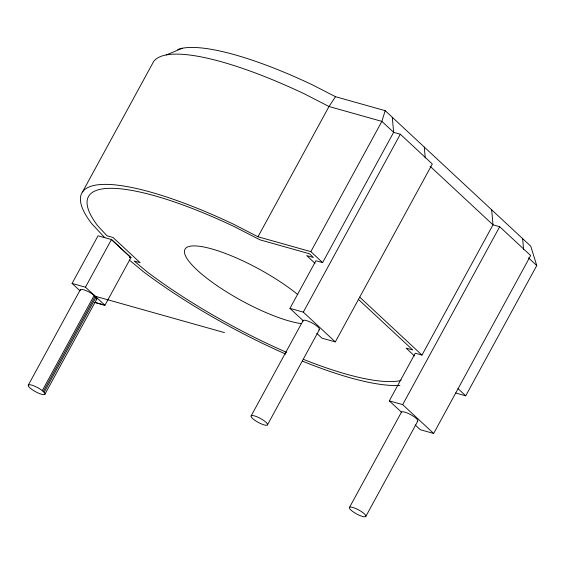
<?xml version="1.0" encoding="UTF-8"?>
<svg xmlns="http://www.w3.org/2000/svg" width="565" height="565" viewBox="0 0 565 565"><rect width="100%" height="100%" fill="white"/><g stroke="black" fill="none" stroke-linecap="round" stroke-linejoin="round"><path stroke-width="0.85" d="M303.045 321.203L303.108 320.567A9.322 2.253 28.6 0 1 313.617 323.837A9.322 2.253 28.6 0 1 318.794 329.925M401.397 412.754L401.454 412.118A9.322 2.253 28.6 0 1 411.97 415.381A9.322 2.253 28.6 0 1 417.147 421.476M177.664 49.501A180.539 43.675 28.6 0 1 312.035 84.658L335.49 96.693L385.182 110.669L381.869 121.383L310.849 251.644L322.615 262.591L393.636 132.33L392.294 117.294M82.539 191.916L153.56 61.656A192.065 46.464 28.6 0 1 304.062 93.705L329.014 106.51L381.869 121.383L393.636 132.33L400.324 134.216L432.317 163.991L335.313 341.91L321.93 338.145L316.817 333.385M72.073 283.432L98.056 235.774L111.552 239.574L130.925 257.605L104.942 305.262L94.786 302.402L104.942 305.262L85.456 287.197L72.073 283.432L79.827 290.65M28.314 385.09L80.279 289.774M85.456 287.197L111.439 239.539L130.925 257.605L129.413 257.181L130.925 257.605M42.262 390.648L41.902 390.344A9.485 2.295 28.6 0 0 28.667 384.829A9.485 2.295 28.6 0 0 36.732 392.336A9.485 2.295 28.6 0 0 44.451 392.717L42.262 390.648L94.228 295.333M43.237 391.552L95.203 296.237L224.503 332.615M44.148 392.393L96.114 297.084M44.896 394.278L96.862 298.963M104.772 237.681L91.572 223.486A192.065 46.464 28.6 0 1 233.041 223.966L257.993 236.77L329.014 106.51L335.49 96.693M303.101 320.616L289.944 308.37L315.927 260.712L322.615 262.591M335.313 341.91L303.32 312.134L400.324 134.216M251.143 415.882L303.108 320.567M267.443 424.915A9.322 2.253 28.6 0 0 256.348 416.532A9.322 2.253 28.6 0 0 254.081 419.746A9.322 2.253 28.6 0 0 267.443 424.915L319.409 329.6M401.447 412.168L389.306 400.86L415.289 353.203L421.977 355.088L492.998 224.828L491.656 209.792M499.686 226.706L530.662 255.542L433.659 433.461L402.683 404.625L499.686 226.706L492.998 224.828L430.113 166.294M349.488 507.434L401.454 412.118M365.795 516.466A9.322 2.253 28.6 0 0 354.7 508.083A9.322 2.253 28.6 0 0 352.433 511.297A9.322 2.253 28.6 0 0 365.795 516.466L417.761 421.151M455.658 392.986L465.73 395.818L536.75 265.557L530.761 246.192L385.182 110.669M401.157 380.019L399.653 380.81A184.543 44.642 28.6 0 1 303.37 359.34M166.258 54.932L182.502 48.209M257.993 236.77L310.849 251.644M289.944 308.37L303.32 312.134M389.306 400.86L402.683 404.625M433.659 433.461L420.275 429.697L415.162 424.936M129.378 260.062L143.178 271.532A192.065 46.464 28.6 0 0 285.819 354.107M528.445 257.824L536.75 265.557M359.736 297.148L421.977 355.088M458.06 388.678L465.73 395.818M358.252 299.245L412.754 349.975L406.066 348.096L414.449 355.901M315.03 263.354L306.703 255.599L313.391 257.485L309.373 253.742L260.048 239.864L233.726 226.353A184.543 44.642 28.6 0 0 97.794 225.894L106.983 235.774L113.028 237.477L140.148 262.718L134.096 261.016L147.38 272.055A184.543 44.642 28.6 0 0 286.709 352.391M522.632 238.628L523.6 249.483M424.287 147.077L425.254 157.932M399.9 385.415A192.065 46.464 28.6 0 1 302.614 361.204M301.738 323.667A74.587 18.045 28.6 0 1 206.861 278.248A74.587 18.045 28.6 0 1 202.616 246.764A74.587 18.045 28.6 0 1 297.819 294.626M96.234 299.295A9.485 2.295 28.6 0 0 96.417 297.402L93.868 295.036A9.485 2.295 28.6 0 0 84.581 290.078A9.485 2.295 28.6 0 0 80.216 290.424"/></g></svg>
